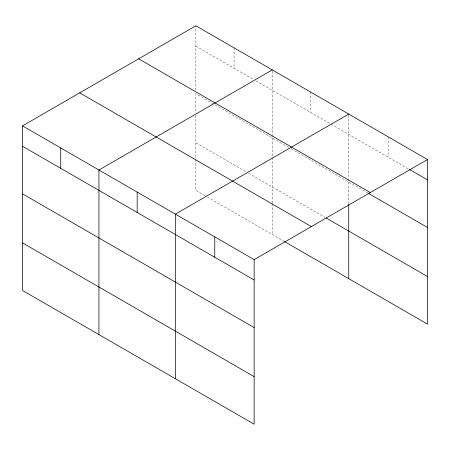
<?xml version="1.0" encoding="UTF-8"?>
<svg xmlns="http://www.w3.org/2000/svg" width="450" height="450" viewBox="0 0 450 450"><rect width="100%" height="100%" fill="white"/><g stroke="black" fill="none" stroke-linecap="round" stroke-linejoin="round"><path stroke-width="0.34" stroke-dasharray="2.25 1.69" d="M195.851 90.253L195.851 25.791M272.295 136.491L272.295 69.924M348.739 180.624L348.739 114.058M195.851 46.159L253.485 79.436M255.915 80.837L330.536 123.919M331.144 124.273L408.718 169.059M288.675 147.347L195.851 93.752L195.851 112.669M291.105 148.748L367.521 192.864M195.851 142.791L246.206 171.861M248.636 173.267L325.08 217.401M204.953 195.638L195.851 190.384L195.851 159.587M207.377 197.038L283.821 241.172M388.119 136.794L388.119 157.162M348.739 182.025L348.739 204.441M310.517 91.991L310.517 112.359M272.295 137.891L272.295 156.803M272.295 157.506L272.295 203.023M272.295 203.721L272.295 234.518M234.073 47.858L234.073 68.226M195.851 115.47L195.851 158.889"/><path stroke-width="0.67" d="M22.5 125.876L254.149 259.616L254.149 424.209L22.5 290.469L22.5 125.876L195.851 25.791L427.5 159.531L427.5 324.124L284.428 241.526M272.295 69.924L98.944 170.01L98.944 334.603M348.739 114.058L175.388 214.144L175.388 378.737M254.149 259.616L427.5 159.531M409.326 169.408L427.5 179.899M138.645 58.821L370.294 192.561M368.128 193.219L427.5 227.498M326.289 218.098L427.5 276.531M79.706 92.846L311.355 226.586M22.5 146.244L254.149 279.984M22.5 193.838L254.149 327.577M22.5 242.871L254.149 376.616M348.739 204.441L348.739 278.651M214.768 236.88L214.768 257.248M137.166 192.077L137.166 212.445M60.722 147.943L60.722 168.311"/></g></svg>
